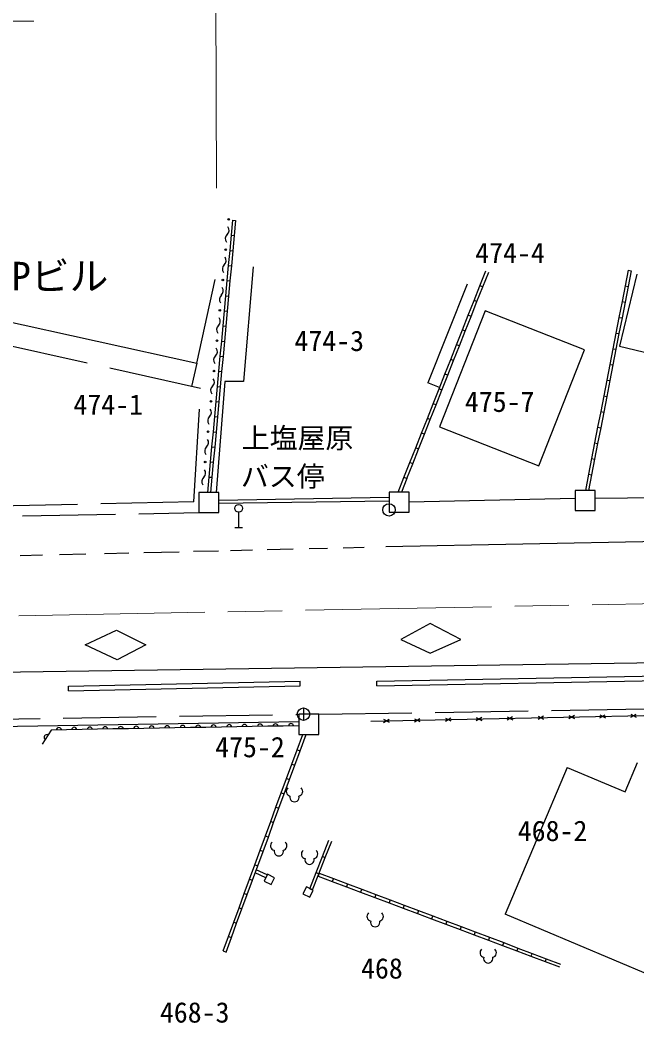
# Model space of a CAD drawing. Units: millimetres, scale not verified. Extents: x 40000 to 680000, y 20000 to 380000.
# Drawn here: x 279458 to 319246, y 252384 to 317123 of the extents above; entities that cross this region are included whole.
import ezdxf
from ezdxf.enums import TextEntityAlignment as Align

# ---------------------------------------------------------------- set-up
doc = ezdxf.new("R2010")
doc.units = ezdxf.units.MM
doc.header["$LTSCALE"] = 1000
doc.linetypes.add('CHAIN', pattern=[18.5, 12, -1.5, 3.5, -1.5])
doc.linetypes.add('DASHED', pattern=[7.5, 6, -1.5])
for name, color, linetype, lineweight in [('M-BGD', 7, 'Continuous', 25), ('M-BGD-EXST', 7, 'Continuous', 25), ('M-BMK', 2, 'CHAIN', 13), ('M-STR-HTXT', 7, 'Continuous', 13), ('M-STR-STRC', 7, 'Continuous', 25)]:
    doc.layers.add(name, color=color, linetype=linetype, lineweight=lineweight)
doc.layers.add('M-BMK-HTXT', color=7, linetype='Continuous')
doc.styles.add('ＭＳ ゴシック', font='')
doc.styles.get('ＭＳ ゴシック').set_extended_font_data('MS Gothic')

msp = doc.modelspace()

# ---------------------------------------------------------------- linework, layer by layer
at = {"layer": 'M-BGD'}
for p, q in [((293157, 304205), (293067, 303229)), ((293157, 304205), (293356, 304187)), ((293356, 304187), (293266, 303211)), ((293067, 303229), (292978, 302254)), ((293067, 303229), (293266, 303211)), ((293266, 303211), (293177, 302236)), ((292978, 302254), (292888, 301279)), ((292978, 302254), (293177, 302236)), ((293177, 302236), (293087, 301260)), ((292888, 301279), (292798, 300303)), ((292888, 301279), (293087, 301260)), ((293087, 301260), (292997, 300285)), ((294489, 301196), (293864, 293787)), ((309120, 299974), (309497, 300926)), ((309306, 299900), (309683, 300852)), ((319238, 300712), (318130, 296062)), ((318677, 300970), (318481, 299958)), ((318677, 300970), (318874, 300932)), ((318874, 300932), (318677, 299920)), ((290851, 294984), (292038, 300386)), ((292798, 300303), (292709, 299328)), ((292798, 300303), (292997, 300285)), ((292997, 300285), (292908, 299310)), ((308289, 300074), (305768, 293708)), ((308743, 299022), (309120, 299974)), ((308929, 298949), (309306, 299900)), ((309306, 299900), (309120, 299974)), ((318481, 299958), (318285, 298946)), ((318481, 299958), (318677, 299920)), ((318677, 299920), (318481, 298908)), ((270233, 299513), (290851, 294984)), ((292709, 299328), (292619, 298352)), ((292709, 299328), (292908, 299310)), ((292908, 299310), (292818, 298334)), ((308367, 298071), (308743, 299022)), ((308552, 297997), (308929, 298949)), ((308929, 298949), (308743, 299022)), ((318285, 298946), (318088, 297933)), ((318285, 298946), (318481, 298908)), ((318481, 298908), (318285, 297895)), ((292619, 298352), (292529, 297377)), ((292619, 298352), (292818, 298334)), ((292818, 298334), (292728, 297359)), ((309455, 298363), (306501, 290875)), ((307990, 297119), (308367, 298071)), ((308176, 297045), (308552, 297997)), ((308552, 297997), (308367, 298071)), ((315864, 295835), (309455, 298363)), ((318088, 297933), (317892, 296921)), ((318088, 297933), (318285, 297895)), ((318285, 297895), (318088, 296883)), ((292529, 297377), (292440, 296402)), ((292529, 297377), (292728, 297359)), ((292728, 297359), (292639, 296383)), ((307613, 296167), (307990, 297119)), ((307799, 296093), (308176, 297045)), ((308176, 297045), (307990, 297119)), ((317892, 296921), (317695, 295909)), ((317892, 296921), (318088, 296883)), ((318088, 296883), (317892, 295870)), ((292440, 296402), (292350, 295426)), ((292440, 296402), (292639, 296383)), ((292639, 296383), (292549, 295408)), ((307236, 295215), (307613, 296167)), ((307422, 295142), (307799, 296093)), ((307799, 296093), (307613, 296167)), ((317695, 295909), (317499, 294896)), ((317695, 295909), (317892, 295870)), ((317892, 295870), (317695, 294858)), ((318130, 296062), (320913, 295399)), ((292350, 295426), (292260, 294451)), ((292350, 295426), (292549, 295408)), ((292549, 295408), (292459, 294433)), ((306859, 294263), (307236, 295215)), ((307422, 295142), (307236, 295215)), ((312910, 288347), (315864, 295835)), ((307045, 294190), (307422, 295142)), ((317499, 294896), (317303, 293884)), ((317499, 294896), (317695, 294858)), ((317695, 294858), (317499, 293846)), ((292260, 294451), (292171, 293475)), ((292260, 294451), (292459, 294433)), ((292459, 294433), (292370, 293457)), ((306482, 293312), (306859, 294263)), ((306668, 293238), (307045, 294190)), ((307045, 294190), (306859, 294263)), ((292171, 293475), (292081, 292500)), ((292171, 293475), (292370, 293457)), ((292370, 293457), (292280, 292482)), ((306521, 293410), (305768, 293708)), ((306105, 292360), (306482, 293312)), ((306668, 293238), (306482, 293312)), ((317303, 293884), (317106, 292871)), ((317303, 293884), (317499, 293846)), ((317499, 293846), (317303, 292833)), ((306291, 292286), (306668, 293238)), ((317106, 292871), (316910, 291859)), ((317106, 292871), (317303, 292833)), ((317303, 292833), (317106, 291821)), ((292081, 292500), (291991, 291525)), ((292081, 292500), (292280, 292482)), ((292280, 292482), (292191, 291506)), ((305729, 291408), (306105, 292360)), ((305915, 291334), (306291, 292286)), ((306291, 292286), (306105, 292360)), ((291991, 291525), (291902, 290549)), ((291991, 291525), (292191, 291506)), ((292191, 291506), (292101, 290531)), ((305352, 290456), (305729, 291408)), ((305538, 290383), (305915, 291334)), ((305915, 291334), (305729, 291408)), ((316910, 291859), (316713, 290847)), ((316910, 291859), (317106, 291821)), ((317106, 291821), (316910, 290809)), ((306501, 290875), (312910, 288347)), ((316713, 290847), (316517, 289834)), ((316713, 290847), (316910, 290809)), ((316910, 290809), (316713, 289796)), ((291902, 290549), (291812, 289574)), ((291902, 290549), (292101, 290531)), ((292101, 290531), (292011, 289556)), ((304975, 289505), (305352, 290456)), ((305161, 289431), (305538, 290383)), ((305538, 290383), (305352, 290456)), ((291812, 289574), (291722, 288599)), ((291812, 289574), (292011, 289556)), ((292011, 289556), (291922, 288580)), ((304598, 288553), (304975, 289505)), ((304784, 288479), (305161, 289431)), ((305161, 289431), (304975, 289505)), ((316517, 289834), (316321, 288822)), ((316517, 289834), (316713, 289796)), ((316713, 289796), (316517, 288784)), ((316321, 288822), (316124, 287810)), ((316517, 288784), (316320, 287772)), ((316321, 288822), (316517, 288784)), ((291722, 288599), (291633, 287623)), ((291722, 288599), (291922, 288580)), ((291922, 288580), (291832, 287605)), ((304221, 287601), (304598, 288553)), ((304407, 287527), (304784, 288479)), ((304784, 288479), (304598, 288553)), ((291633, 287623), (291541, 286629)), ((291633, 287623), (291832, 287605)), ((291832, 287605), (291742, 286629)), ((303844, 286649), (304221, 287601)), ((304407, 287527), (304059, 286649)), ((304407, 287527), (304221, 287601)), ((316124, 287810), (315920, 286759)), ((316124, 287810), (316320, 287772)), ((316320, 287772), (316124, 286759)), ((292279, 286629), (290979, 286629)), ((290979, 286629), (290979, 285329)), ((292279, 285329), (292279, 286629)), ((292279, 286123), (303263, 286326)), ((304563, 286649), (303263, 286649)), ((303263, 286649), (303263, 285349)), ((304563, 285349), (304563, 286649)), ((304563, 286025), (315258, 286266)), ((316558, 286759), (315258, 286759)), ((315258, 286759), (315258, 285459)), ((316558, 285459), (316558, 286759)), ((316558, 286269), (325593, 286361)), ((303263, 286066), (292279, 285920)), ((290979, 285329), (292279, 285329)), ((303263, 285349), (304563, 285349)), ((315258, 285459), (316558, 285459)), ((302463, 274456), (329478, 274954)), ((302469, 274156), (329484, 274654)), ((282578, 274125), (297514, 274451)), ((282585, 273825), (282578, 274125)), ((282585, 273825), (297521, 274151)), ((297521, 274151), (297514, 274451)), ((302469, 274156), (302463, 274456)), ((298734, 272308), (297434, 272308)), ((297434, 272308), (297434, 271008)), ((298734, 271008), (298734, 272308)), ((302087, 271867), (329981, 272452)), ((302904, 271985), (303261, 271792)), ((302909, 271785), (303257, 271992)), ((304897, 272026), (305253, 271834)), ((304901, 271826), (305249, 272034)), ((306889, 272068), (307246, 271876)), ((306894, 271868), (307242, 272076)), ((308882, 272110), (309238, 271917)), ((308886, 271910), (309234, 272117)), ((310874, 272152), (311231, 271959)), ((310878, 271952), (311226, 272159)), ((312867, 272193), (313223, 272001)), ((312871, 271993), (313219, 272201)), ((314859, 272235), (315216, 272043)), ((314863, 272035), (315211, 272243)), ((316852, 272277), (317208, 272084)), ((316856, 272077), (317204, 272284)), ((318844, 272319), (319200, 272126)), ((318848, 272119), (319196, 272326)), ((297434, 271816), (259750, 271189)), ((281457, 271293), (280882, 270377)), ((282456, 271310), (281457, 271293)), ((283454, 271327), (282456, 271310)), ((284453, 271344), (283454, 271327)), ((285451, 271361), (284453, 271344)), ((286450, 271379), (285451, 271361)), ((287448, 271396), (286450, 271379)), ((288447, 271413), (287448, 271396)), ((289445, 271430), (288447, 271413)), ((290444, 271447), (289445, 271430)), ((291442, 271464), (290444, 271447)), ((292441, 271481), (291442, 271464)), ((293440, 271498), (292441, 271481)), ((294438, 271515), (293440, 271498)), ((295437, 271532), (294438, 271515)), ((296435, 271550), (295437, 271532)), ((297434, 271567), (296435, 271550)), ((297327, 270024), (297688, 271008)), ((297434, 271008), (298734, 271008)), ((297515, 269955), (297901, 271008)), ((296986, 269096), (297327, 270024)), ((297327, 270024), (297515, 269955)), ((297174, 269027), (297515, 269955)), ((296646, 268168), (296986, 269096)), ((296833, 268099), (297174, 269027)), ((296986, 269096), (297174, 269027)), ((314752, 268874), (310751, 259409)), ((314752, 268874), (318486, 267296)), ((318486, 267296), (319289, 269196)), ((296305, 267240), (296646, 268168)), ((296493, 267171), (296833, 268099)), ((296646, 268168), (296833, 268099)), ((295964, 266312), (296305, 267240)), ((296152, 266243), (296493, 267171)), ((296305, 267240), (296493, 267171)), ((295624, 265384), (295964, 266312)), ((295811, 265315), (296152, 266243)), ((295964, 266312), (296152, 266243)), ((295283, 264456), (295624, 265384)), ((295471, 264387), (295811, 265315)), ((295624, 265384), (295811, 265315)), ((294942, 263528), (295283, 264456)), ((295130, 263459), (295471, 264387)), ((295283, 264456), (295471, 264387)), ((298961, 263137), (299370, 264183)), ((294601, 262599), (294942, 263528)), ((294942, 263528), (295130, 263459)), ((299147, 263064), (299557, 264110)), ((294789, 262531), (295130, 263459)), ((298551, 262091), (298961, 263137)), ((298737, 262018), (299147, 263064)), ((298961, 263137), (299147, 263064)), ((294261, 261671), (294601, 262599)), ((294448, 261602), (294789, 262531)), ((294601, 262599), (294789, 262531)), ((295395, 261936), (294689, 262258)), ((293920, 260743), (294261, 261671)), ((294108, 260674), (294448, 261602)), ((294261, 261671), (294448, 261602)), ((295307, 261756), (294620, 262069)), ((295418, 261982), (295197, 261533)), ((295866, 261761), (295418, 261982)), ((295645, 261312), (295866, 261761)), ((298141, 261045), (298551, 262091)), ((298327, 260972), (298737, 262018)), ((298551, 262091), (298737, 262018)), ((298748, 262054), (298678, 261867)), ((298678, 261867), (299593, 261522)), ((298748, 262054), (299664, 261709)), ((299664, 261709), (299593, 261522)), ((299664, 261709), (300580, 261364)), ((295197, 261533), (295645, 261312)), ((297925, 261171), (297704, 260722)), ((298373, 260950), (297925, 261171)), ((298141, 261045), (298327, 260972)), ((298152, 260501), (298373, 260950)), ((299593, 261522), (300509, 261177)), ((300580, 261364), (300509, 261177)), ((300509, 261177), (301425, 260831)), ((300580, 261364), (301495, 261019)), ((301495, 261019), (301425, 260831)), ((301495, 261019), (302411, 260673)), ((293579, 259815), (293920, 260743)), ((293767, 259746), (294108, 260674)), ((293920, 260743), (294108, 260674)), ((297704, 260722), (298152, 260501)), ((301425, 260831), (302340, 260486)), ((302411, 260673), (302340, 260486)), ((302340, 260486), (303256, 260141)), ((302411, 260673), (303326, 260328)), ((303326, 260328), (303256, 260141)), ((303326, 260328), (304242, 259983)), ((293238, 258887), (293579, 259815)), ((293426, 258818), (293767, 259746)), ((293579, 259815), (293767, 259746)), ((303256, 260141), (304172, 259796)), ((304242, 259983), (304172, 259796)), ((304172, 259796), (305087, 259451)), ((304242, 259983), (305158, 259638)), ((305158, 259638), (305087, 259451)), ((305158, 259638), (306073, 259293)), ((305087, 259451), (306003, 259105)), ((306073, 259293), (306003, 259105)), ((306003, 259105), (306919, 258760)), ((306073, 259293), (306989, 258947)), ((320127, 255446), (310751, 259409)), ((292898, 257959), (293238, 258887)), ((293085, 257890), (293426, 258818)), ((293238, 258887), (293426, 258818)), ((306989, 258947), (306919, 258760)), ((306919, 258760), (307834, 258415)), ((306989, 258947), (307905, 258602)), ((307905, 258602), (307834, 258415)), ((307834, 258415), (308750, 258070)), ((307905, 258602), (308820, 258257)), ((292557, 257031), (292898, 257959)), ((292745, 256962), (293085, 257890)), ((292898, 257959), (293085, 257890)), ((308820, 258257), (308750, 258070)), ((308750, 258070), (309665, 257725)), ((308820, 258257), (309736, 257912)), ((309736, 257912), (309665, 257725)), ((309665, 257725), (310581, 257379)), ((309736, 257912), (310652, 257567)), ((292557, 257031), (292745, 256962)), ((310652, 257567), (310581, 257379)), ((310581, 257379), (311497, 257034)), ((310652, 257567), (311567, 257221)), ((311567, 257221), (311497, 257034)), ((311497, 257034), (312412, 256689)), ((311567, 257221), (312483, 256876)), ((312483, 256876), (312412, 256689)), ((312412, 256689), (313328, 256344)), ((312483, 256876), (313399, 256531)), ((313399, 256531), (313328, 256344)), ((313399, 256531), (314314, 256186)), ((313328, 256344), (314244, 255999))]:
    msp.add_line(p, q, dxfattribs=at)
at = {"layer": 'M-BGD', "linetype": 'DASHED'}
for p, q in [((291099, 293333), (269918, 298082)), ((290851, 294984), (290517, 293463)), ((290666, 286021), (291099, 293333)), ((290666, 286021), (264622, 285437)), ((264622, 284839), (290979, 285329)), ((298734, 272308), (329981, 272820)), ((259750, 271710), (297434, 272308))]:
    msp.add_line(p, q, dxfattribs=at)
at = {"layer": 'M-BGD'}
msp.add_lwpolyline([(293864, 293787), (292670, 293793), (292101, 286629)], dxfattribs=at)
for centre in [(292914, 304256), (292725, 302297), (292535, 300339), (292345, 298380), (292156, 296422), (291966, 294463), (291776, 292505), (291587, 290546), (291397, 288588)]:
    msp.add_circle(centre, 50, dxfattribs=at)
for centre, radius, start, end in [((292592, 303546), 352, 310.21779, 38.72077), ((293047, 303007), 352, 130.22086, 218.72002), ((292402, 301587), 352, 310.21779, 38.72077), ((292857, 301049), 352, 130.21779, 218.72077), ((292212, 299629), 352, 310.21779, 38.72077), ((292668, 299090), 352, 130.21779, 218.72077), ((292023, 297670), 352, 310.22086, 38.72002), ((292478, 297132), 352, 130.21779, 218.72077), ((291833, 295712), 352, 310.21779, 38.72077), ((292288, 295173), 352, 130.21818, 218.72038), ((291644, 293753), 352, 310.21779, 38.72077), ((292099, 293215), 352, 130.21818, 218.72038), ((291454, 291795), 352, 310.22086, 38.72002), ((291909, 291256), 352, 130.21818, 218.72038), ((291264, 289836), 352, 310.21779, 38.72077), ((291719, 289298), 352, 130.21818, 218.72038), ((291075, 287878), 352, 310.21779, 38.72077), ((291530, 287339), 352, 130.21818, 218.72038), ((281957, 271284), 167, 6.92988, 175.03235), ((282955, 271301), 167, 6.93159, 175.03057), ((283954, 271318), 167, 6.93159, 175.03057), ((284952, 271336), 167, 6.93159, 175.03057), ((285951, 271353), 167, 6.93159, 175.03057), ((286949, 271370), 167, 6.93159, 175.03057), ((287948, 271387), 167, 6.93159, 175.03057), ((288946, 271404), 167, 6.93159, 175.03057), ((289945, 271421), 167, 6.93159, 175.03057), ((290944, 271438), 167, 6.93539, 175.02678), ((291942, 271455), 167, 6.93539, 175.02678), ((292941, 271472), 167, 6.93533, 175.02684), ((293939, 271489), 167, 6.93533, 175.02684), ((294938, 271507), 167, 6.93153, 175.03064), ((295936, 271524), 167, 6.93153, 175.03064), ((296935, 271541), 167, 6.92988, 175.03235), ((281198, 270817), 183, 68.34456, 227.36984)]:
    msp.add_arc(centre, radius, start, end, dxfattribs=at)
at = {"layer": 'M-BGD-EXST'}
for p, q in [((293558, 284357), (293558, 285357)), ((293308, 284357), (293808, 284357)), ((297740, 272715), (297740, 271915))]:
    msp.add_line(p, q, dxfattribs=at)
for centre, radius in [((293558, 285607), 250), ((303255, 285502), 400), ((297740, 272315), 400)]:
    msp.add_circle(centre, radius, dxfattribs=at)
for centre, radius, start, end in [((296931, 267324), 305, 130.60179, 257.47019), ((297381, 267324), 305, 282.52755, 49.39844), ((297156, 266956), 300, 166.31391, 13.68609), ((295916, 263830), 305, 130.60208, 257.46939), ((296141, 263462), 300, 166.31541, 13.68459), ((296366, 263830), 305, 282.52834, 49.39815), ((297906, 263290), 305, 130.60156, 257.47245), ((298356, 263290), 305, 282.52981, 49.39821), ((298131, 262921), 300, 166.31391, 13.68609), ((302139, 259255), 305, 130.60179, 257.47019), ((302364, 258887), 300, 166.31486, 13.68514), ((302589, 259255), 305, 282.52981, 49.39821), ((309429, 256922), 305, 130.60179, 257.47019), ((309879, 256922), 305, 282.52755, 49.39844), ((309654, 256553), 300, 166.31391, 13.68609)]:
    msp.add_arc(centre, radius, start, end, dxfattribs=at)
at = {"layer": 'M-BMK'}
msp.add_line((279370, 278669), (377814, 280556), dxfattribs=at)
at = {"layer": 'M-STR-HTXT'}
for p, q in [((292030, 341224), (292123, 306280)), ((250598, 317043), (280348, 317043))]:
    msp.add_line(p, q, dxfattribs=at)
at = {"layer": 'M-STR-STRC'}
for p, q in [((377661, 284587), (303052, 283127)), ((293020, 282886), (294450, 282921)), ((295392, 282944), (297069, 282984)), ((298097, 283009), (299277, 283038)), ((300292, 283062), (301655, 283095)), ((279467, 282558), (280908, 282593)), ((282009, 282620), (283699, 282661)), ((284895, 282690), (286475, 282728)), ((287436, 282751), (289716, 282806)), ((290638, 282829), (292254, 282868)), ((329672, 275766), (258277, 274710))]:
    msp.add_line(p, q, dxfattribs=at)
for points in [[(283646, 276793), (285679, 277749), (287567, 276793), (285716, 275825)], [(304021, 277139), (305915, 276251), (307881, 277129), (305915, 278170)]]:
    msp.add_lwpolyline(points, close=True, dxfattribs=at)

# ---------------------------------------------------------------- texts
at = {"layer": 'M-BMK-HTXT', "style": 'ＭＳ ゴシック'}
for s, height, p in [('474-4', 1320, (311062, 302093)), ('STEPビル', 1833, (280156, 300600)), ('474-3', 1320, (299400, 296418)), ('474-1', 1320, (285146, 292307)), ('475-7', 1320, (310392, 292486)), ('上塩屋原', 1320, (297355, 290145)), ('バス停', 1320, (296402, 287669)), ('475-2', 1320, (294286, 270194)), ('468-2', 1320, (313804, 264787)), ('468', 1320, (302797, 255909)), ('468-3', 1320, (290721, 253066))]:
    msp.add_text(s, height=height, dxfattribs=at).set_placement(p, align=Align.MIDDLE_CENTER)

doc.saveas('drawing.dxf')
